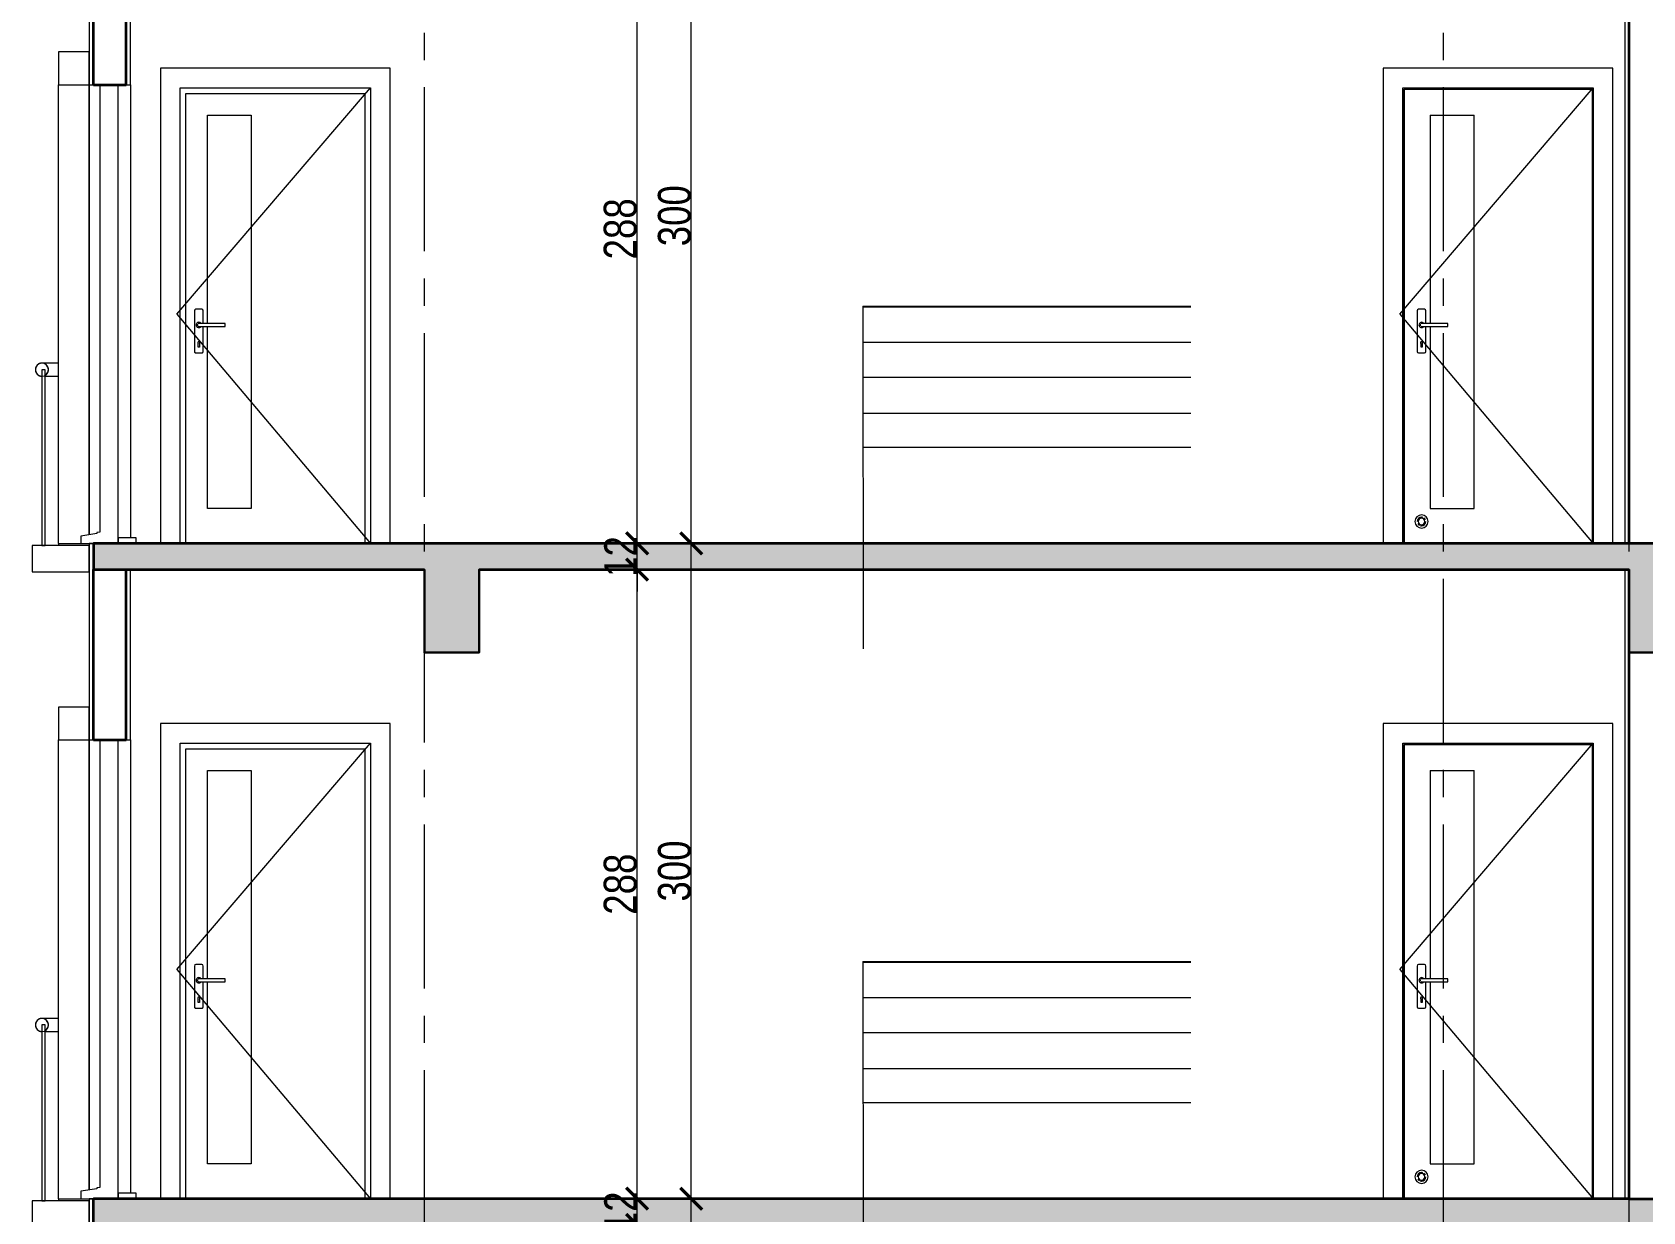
# Model space of a CAD drawing. Header units: millimetres. Extents: x 1373 to 40779, y 1939 to 6439.
# Drawn here: x 20247 to 20984, y 4170 to 4710 of the extents above; entities that cross this region are included whole.
import ezdxf

# ---------------------------------------------------------------- set-up
doc = ezdxf.new("R2010")
doc.units = ezdxf.units.MM
doc.linetypes.add('IMPORT-CENTER2', pattern=[112.5, 75, -12.5, 12.5, -12.5])
for name, color, linetype, lineweight in [('A-DETL', 6, 'Continuous', 30), ('A-DETL-GENF', 92, 'Continuous', 18), ('A-DOOR', 31, 'Continuous', 18), ('A-DOOR-FRAM', 31, 'Continuous', 18), ('A-FLOR-FNSH', 192, 'Continuous', 35), ('A-GLAZ', 151, 'Continuous', 18), ('A-WALL', 20, 'Continuous', 9), ('A-WALL-FNSH', 113, 'Continuous', 18), ('ESYA', 3, 'Continuous', 25), ('HESAPLAMALAR', 2, 'Continuous', 30), ('S-GRID', 252, 'IMPORT-CENTER2', 5), ('YAZI', 2, 'Continuous', 18)]:
    doc.layers.add(name, color=color, linetype=linetype, lineweight=lineweight)
doc.layers.add('MASSE', color=7, linetype='Continuous')
doc.styles.add('50', font='arial.ttf', dxfattribs={"width": 0.8})
doc.dimstyles.new('NERGİS', dxfattribs={"dimtxt": 15, "dimasz": 10, "dimexe": 20, "dimexo": 150, "dimgap": 0, "dimtad": 1, "dimdec": 0, "dimzin": 1, "dimtxsty": '50', "dimblk": 'ARCHTICK', "dimcen": 0, "dimse1": 1, "dimse2": 1, "dimclrd": 56, "dimclrt": 56, "dimazin": 3, "dimtfac": 1, "dimtdec": 0, "dimtix": 1, "dimtmove": 2, "dimatfit": 2, "dimldrblk": 'DOTSMALL', "dimlwd": 0, "dimlwe": -1, "dimarcsym": 0})

# ---------------------------------------------------------------- blocks, each defined once
blk = doc.blocks.new('Tpl Variable Casement1 - _FRANSUZ-2080562-Schnitt 0')
at = {"layer": 'A-GLAZ'}
for p, q in [((-1248.71, 625), (-1248.71, 610)), ((-1234.71, 625), (-1248.71, 625)), ((-1234.71, 610), (-1234.71, 625)), ((-1248.71, 610), (-1234.71, 610)), ((-1248.71, 400), (-1248.71, 610)), ((-1234.71, 610), (-1234.71, 403.95)), ((-1221.41, 610), (-1229.71, 610)), ((-1229.71, 610), (-1229.71, 405.1)), ((-1221.41, 400), (-1221.41, 610)), ((-1248.71, 482.53), (-1256.28, 482.53)), ((-1254.71, 479.53), (-1256.28, 479.53)), ((-1256.28, 479.53), (-1256.28, 399)), ((-1254.71, 399), (-1254.71, 479.53)), ((-1254.71, 476.53), (-1248.71, 476.53)), ((-1234.71, 399), (-1260.71, 399)), ((-1260.71, 399), (-1260.71, 387)), ((-1256.28, 399), (-1254.71, 399)), ((-1248.71, 400), (-1238.46, 400)), ((-1248.71, 400), (-1248.71, 399)), ((-1231.21, 404.47), (-1238.46, 403.38)), ((-1238.46, 403.38), (-1238.46, 400)), ((-1238.46, 400), (-1221.41, 400)), ((-1234.71, 387), (-1234.71, 399)), ((-1229.71, 405.1), (-1231.21, 404.97)), ((-1231.21, 404.97), (-1231.21, 404.47)), ((-1213.21, 402.5), (-1221.41, 402.5)), ((-1221.41, 402.5), (-1221.41, 400)), ((-1221.41, 400), (-1213.21, 400)), ((-1213.21, 400), (-1213.21, 402.5)), ((-1260.71, 387), (-1234.71, 387))]:
    blk.add_line(p, q, dxfattribs=at)
for start, end in [(360, 180), (180, 360)]:
    blk.add_arc((-1256.28, 479.53), 3, start, end, dxfattribs=at)
for points, knots in [([(-1258.75, 481.24), (-1258.79, 481.17), (-1258.91, 480.99), (-1259.06, 480.68), (-1259.23, 480.19), (-1259.28, 479.79), (-1259.28, 479.53)], [0.807426, 0.807426, 0.807426, 0.807426, 0.8333333, 0.875, 0.9166667, 1, 1, 1, 1]), ([(-1259.28, 479.53), (-1259.28, 479.27), (-1259.23, 478.88), (-1259.06, 478.38), (-1258.91, 478.07), (-1258.79, 477.89), (-1258.75, 477.82)], [0, 0, 0, 0, 0.0833333, 0.125, 0.1666667, 0.192574, 0.192574, 0.192574, 0.192574]), ([(-1257.27, 482.36), (-1257.32, 482.34), (-1257.44, 482.3), (-1257.61, 482.22), (-1257.78, 482.13), (-1257.95, 482.03), (-1258.16, 481.87), (-1258.36, 481.7), (-1258.54, 481.51), (-1258.62, 481.41), (-1258.66, 481.36)], [0.6072307, 0.6072307, 0.6072307, 0.6072307, 0.625, 0.6458333, 0.6666667, 0.6875, 0.7083333, 0.75, 0.7708333, 0.7916667, 0.7916667, 0.7916667, 0.7916667]), ([(-1255.5, 482.43), (-1255.57, 482.45), (-1255.69, 482.48), (-1255.89, 482.51), (-1256.08, 482.53), (-1256.28, 482.53), (-1256.48, 482.53), (-1256.67, 482.51), (-1256.86, 482.48), (-1257.04, 482.44), (-1257.14, 482.4), (-1257.19, 482.39)], [0.4166667, 0.4166667, 0.4166667, 0.4166667, 0.4375, 0.4583333, 0.4791667, 0.5, 0.5208333, 0.5416667, 0.5625, 0.5833333, 0.5979088, 0.5979088, 0.5979088, 0.5979088]), ([(-1253.9, 481.36), (-1253.94, 481.41), (-1254.02, 481.51), (-1254.2, 481.7), (-1254.45, 481.92), (-1254.72, 482.1), (-1254.95, 482.22), (-1255.12, 482.3), (-1255.23, 482.34), (-1255.29, 482.36)], [0.2083333, 0.2083333, 0.2083333, 0.2083333, 0.2291667, 0.25, 0.2916667, 0.3333333, 0.3541667, 0.375, 0.3927693, 0.3927693, 0.3927693, 0.3927693]), ([(-1253.28, 479.53), (-1253.28, 479.79), (-1253.33, 480.19), (-1253.5, 480.68), (-1253.65, 480.99), (-1253.77, 481.17), (-1253.81, 481.24)], [0, 0, 0, 0, 0.0833333, 0.125, 0.1666667, 0.192574, 0.192574, 0.192574, 0.192574]), ([(-1253.81, 477.82), (-1253.77, 477.89), (-1253.65, 478.07), (-1253.5, 478.38), (-1253.33, 478.88), (-1253.28, 479.27), (-1253.28, 479.53)], [0.807426, 0.807426, 0.807426, 0.807426, 0.8333333, 0.875, 0.9166667, 1, 1, 1, 1]), ([(-1258.66, 477.7), (-1258.62, 477.65), (-1258.54, 477.55), (-1258.36, 477.36), (-1258.11, 477.14), (-1257.84, 476.96), (-1257.61, 476.84), (-1257.44, 476.76), (-1257.32, 476.72), (-1257.27, 476.7)], [0.2083333, 0.2083333, 0.2083333, 0.2083333, 0.2291667, 0.25, 0.2916667, 0.3333333, 0.3541667, 0.375, 0.3927693, 0.3927693, 0.3927693, 0.3927693]), ([(-1257.2, 476.68), (-1257.15, 476.66), (-1257.04, 476.63), (-1256.86, 476.59), (-1256.67, 476.55), (-1256.48, 476.54), (-1256.34, 476.53), (-1256.28, 476.53)], [0.40046517, 0.40046517, 0.40046517, 0.40046517, 0.41666667, 0.4375, 0.45833333, 0.47916667, 0.5, 0.5, 0.5, 0.5]), ([(-1254.71, 476.98), (-1254.67, 477), (-1254.59, 477.05), (-1254.4, 477.19), (-1254.2, 477.36), (-1254.02, 477.55), (-1253.94, 477.65), (-1253.9, 477.7)], [0.675784, 0.675784, 0.675784, 0.675784, 0.6875, 0.7083333, 0.75, 0.7708333, 0.7916667, 0.7916667, 0.7916667, 0.7916667])]:
    blk.add_open_spline(points, degree=3, knots=knots, dxfattribs=at)
blk = doc.blocks.new('Tpl Variable Casement1 - _FRANSUZ-V4-Schnitt 0')
at = {"layer": 'A-GLAZ'}
for points, knots in [([(-1258.75, 481.24), (-1258.79, 481.17), (-1258.91, 480.99), (-1259.06, 480.68), (-1259.23, 480.19), (-1259.28, 479.79), (-1259.28, 479.53)], [0.807426, 0.807426, 0.807426, 0.807426, 0.8333333, 0.875, 0.9166667, 1, 1, 1, 1]), ([(-1259.28, 479.53), (-1259.28, 479.27), (-1259.23, 478.88), (-1259.06, 478.38), (-1258.91, 478.07), (-1258.79, 477.89), (-1258.75, 477.82)], [0, 0, 0, 0, 0.0833333, 0.125, 0.1666667, 0.192574, 0.192574, 0.192574, 0.192574]), ([(-1257.27, 482.36), (-1257.32, 482.34), (-1257.44, 482.3), (-1257.61, 482.22), (-1257.78, 482.13), (-1257.95, 482.03), (-1258.16, 481.87), (-1258.36, 481.7), (-1258.54, 481.51), (-1258.62, 481.41), (-1258.66, 481.36)], [0.6072307, 0.6072307, 0.6072307, 0.6072307, 0.625, 0.6458333, 0.6666667, 0.6875, 0.7083333, 0.75, 0.7708333, 0.7916667, 0.7916667, 0.7916667, 0.7916667]), ([(-1256.28, 482.53), (-1256.34, 482.53), (-1256.47, 482.53), (-1256.67, 482.51), (-1256.87, 482.48), (-1257.04, 482.44), (-1257.14, 482.4), (-1257.19, 482.39)], [0.5, 0.5, 0.5, 0.5, 0.52083333, 0.54166667, 0.5625, 0.58333333, 0.59790884, 0.59790884, 0.59790884, 0.59790884]), ([(-1258.66, 477.7), (-1258.62, 477.65), (-1258.54, 477.55), (-1258.36, 477.36), (-1258.11, 477.14), (-1257.84, 476.96), (-1257.61, 476.84), (-1257.44, 476.76), (-1257.32, 476.72), (-1257.27, 476.7)], [0.2083333, 0.2083333, 0.2083333, 0.2083333, 0.2291667, 0.25, 0.2916667, 0.3333333, 0.3541667, 0.375, 0.3927693, 0.3927693, 0.3927693, 0.3927693]), ([(-1257.2, 476.68), (-1257.15, 476.66), (-1257.04, 476.63), (-1256.87, 476.59), (-1256.67, 476.55), (-1256.47, 476.54), (-1256.34, 476.53), (-1256.28, 476.53)], [0.40046517, 0.40046517, 0.40046517, 0.40046517, 0.41666667, 0.4375, 0.45833333, 0.47916667, 0.5, 0.5, 0.5, 0.5])]:
    blk.add_open_spline(points, degree=3, knots=knots, dxfattribs=at)
blk = doc.blocks.new('KOEWKOEW')
at = {"layer": 'YAZI', "linetype": 'Continuous', "lineweight": 0}
for p, q in [((28185.88, 4635.87), (28335.91, 4635.87)), ((28185.88, 4635.87), (28185.96, 4479.1)), ((28335.91, 4635.43), (28185.88, 4635.43)), ((28335.91, 4619.25), (28185.88, 4619.25)), ((28335.91, 4603.25), (28185.88, 4603.25)), ((28335.91, 4586.84), (28185.88, 4586.84)), ((28335.91, 4571.25), (28185.86, 4571.25))]:
    blk.add_line(p, q, dxfattribs=at)
blk = doc.blocks.new('_ArchTick')
at = {"color": 0, "linetype": 'ByBlock', "const_width": 0.15}
blk.add_lwpolyline([(-0.5, -0.5), (0.5, 0.5)], dxfattribs=at)
blk = doc.blocks.new('*D18545')
at = {"layer": 'Defpoints', "color": 0, "transparency": 16777216}
for p in [(20523.35, 4175.76), (20579.41, 4175.76), (20578.69, 4163.76)]:
    blk.add_point(p, dxfattribs=at)
at = {"layer": 'MASSE', "color": 56, "lineweight": 0, "transparency": 16777216}
for p, q in [((20523.35, 4175.76), (20523.35, 4185.76)), ((20523.35, 4163.76), (20523.35, 4175.76)), ((20523.35, 4163.76), (20523.35, 4153.76))]:
    blk.add_line(p, q, dxfattribs=at)
at = {"layer": 'MASSE', "color": 56, "lineweight": 0, "transparency": 16777216, "xscale": 10, "yscale": 10, "zscale": 10}
for p, rotation in [((20523.35, 4175.76), 270), ((20523.35, 4163.76), 90)]:
    blk.add_blockref('_ArchTick', p, dxfattribs=dict(at, rotation=rotation))
at = {"layer": 'MASSE', "color": 56, "transparency": 16777216, "insert": (20515.82, 4169.76), "char_height": 15, "attachment_point": 5, "rotation": 90, "style": '50'}
blk.add_mtext('12', dxfattribs=at)
blk = doc.blocks.new('_DotSmall')
at = {"layer": 'ESYA', "color": 0, "const_width": 0.5}
blk.add_lwpolyline([(-0.0625, 0, 1), (0.0625, 0, 1)], format="xyb", close=True, dxfattribs=at)
blk = doc.blocks.new('*D18549')
at = {"layer": 'Defpoints', "color": 0, "transparency": 16777216}
for p in [(20523.35, 4463.76), (20569.57, 4463.76), (20579.41, 4175.76)]:
    blk.add_point(p, dxfattribs=at)
at = {"layer": 'MASSE', "color": 56, "lineweight": 0, "transparency": 16777216}
blk.add_line((20523.35, 4175.76), (20523.35, 4463.76), dxfattribs=at)
at = {"layer": 'MASSE', "color": 56, "lineweight": 0, "transparency": 16777216, "xscale": 10, "yscale": 10, "zscale": 10}
for p, rotation in [((20523.35, 4463.76), 90), ((20523.35, 4175.76), 270)]:
    blk.add_blockref('_ArchTick', p, dxfattribs=dict(at, rotation=rotation))
at = {"layer": 'MASSE', "color": 56, "transparency": 16777216, "insert": (20515.69, 4319.76), "char_height": 15, "attachment_point": 5, "rotation": 90, "style": '50'}
blk.add_mtext('288', dxfattribs=at)
blk = doc.blocks.new('*D18550')
at = {"layer": 'Defpoints', "color": 0, "transparency": 16777216}
for p in [(20523.35, 4475.76), (20568.91, 4475.76), (20569.57, 4463.76)]:
    blk.add_point(p, dxfattribs=at)
at = {"layer": 'MASSE', "color": 56, "lineweight": 0, "transparency": 16777216}
for p, q in [((20523.35, 4475.76), (20523.35, 4485.76)), ((20523.35, 4463.76), (20523.35, 4475.76)), ((20523.35, 4463.76), (20523.35, 4453.76))]:
    blk.add_line(p, q, dxfattribs=at)
at = {"layer": 'MASSE', "color": 56, "lineweight": 0, "transparency": 16777216, "xscale": 10, "yscale": 10, "zscale": 10}
for p, rotation in [((20523.35, 4475.76), 270), ((20523.35, 4463.76), 90)]:
    blk.add_blockref('_ArchTick', p, dxfattribs=dict(at, rotation=rotation))
at = {"layer": 'MASSE', "color": 56, "transparency": 16777216, "insert": (20515.82, 4469.76), "char_height": 15, "attachment_point": 5, "rotation": 90, "style": '50'}
blk.add_mtext('12', dxfattribs=at)
blk = doc.blocks.new('*D18551')
at = {"layer": 'Defpoints', "color": 0, "transparency": 16777216}
for p in [(20523.35, 4763.76), (20565.11, 4763.76), (20568.91, 4475.76)]:
    blk.add_point(p, dxfattribs=at)
at = {"layer": 'MASSE', "color": 56, "lineweight": 0, "transparency": 16777216}
blk.add_line((20523.35, 4475.76), (20523.35, 4763.76), dxfattribs=at)
at = {"layer": 'MASSE', "color": 56, "lineweight": 0, "transparency": 16777216, "xscale": 10, "yscale": 10, "zscale": 10}
for p, rotation in [((20523.35, 4763.76), 90), ((20523.35, 4475.76), 270)]:
    blk.add_blockref('_ArchTick', p, dxfattribs=dict(at, rotation=rotation))
at = {"layer": 'MASSE', "color": 56, "transparency": 16777216, "insert": (20515.69, 4619.76), "char_height": 15, "attachment_point": 5, "rotation": 90, "style": '50'}
blk.add_mtext('288', dxfattribs=at)
blk = doc.blocks.new('*D18558')
at = {"layer": 'Defpoints', "color": 0, "transparency": 16777216}
for p in [(20548.14, 4175.76), (20548.14, 4175.76), (20548.14, 3875.76)]:
    blk.add_point(p, dxfattribs=at)
at = {"layer": 'MASSE', "color": 56, "lineweight": 0, "transparency": 16777216}
blk.add_line((20548.14, 3875.76), (20548.14, 4175.76), dxfattribs=at)
at = {"layer": 'MASSE', "color": 56, "lineweight": 0, "transparency": 16777216, "xscale": 10, "yscale": 10, "zscale": 10}
for p, rotation in [((20548.14, 4175.76), 90), ((20548.14, 3875.76), 270)]:
    blk.add_blockref('_ArchTick', p, dxfattribs=dict(at, rotation=rotation))
at = {"layer": 'MASSE', "color": 56, "transparency": 16777216, "insert": (20540.48, 4025.76), "char_height": 15, "attachment_point": 5, "rotation": 90, "style": '50'}
blk.add_mtext('300', dxfattribs=at)
blk = doc.blocks.new('*D18559')
at = {"layer": 'Defpoints', "color": 0, "transparency": 16777216}
for p in [(20548.14, 4475.76), (20548.14, 4475.76), (20548.14, 4175.76)]:
    blk.add_point(p, dxfattribs=at)
at = {"layer": 'MASSE', "color": 56, "lineweight": 0, "transparency": 16777216}
blk.add_line((20548.14, 4175.76), (20548.14, 4475.76), dxfattribs=at)
at = {"layer": 'MASSE', "color": 56, "lineweight": 0, "transparency": 16777216, "xscale": 10, "yscale": 10, "zscale": 10}
for p, rotation in [((20548.14, 4475.76), 90), ((20548.14, 4175.76), 270)]:
    blk.add_blockref('_ArchTick', p, dxfattribs=dict(at, rotation=rotation))
at = {"layer": 'MASSE', "color": 56, "transparency": 16777216, "insert": (20540.48, 4325.76), "char_height": 15, "attachment_point": 5, "rotation": 90, "style": '50'}
blk.add_mtext('300', dxfattribs=at)
blk = doc.blocks.new('*D18560')
at = {"layer": 'Defpoints', "color": 0, "transparency": 16777216}
for p in [(20548.14, 4775.76), (20548.14, 4775.76), (20548.14, 4475.76)]:
    blk.add_point(p, dxfattribs=at)
at = {"layer": 'MASSE', "color": 56, "lineweight": 0, "transparency": 16777216}
blk.add_line((20548.14, 4475.76), (20548.14, 4775.76), dxfattribs=at)
at = {"layer": 'MASSE', "color": 56, "lineweight": 0, "transparency": 16777216, "xscale": 10, "yscale": 10, "zscale": 10}
for p, rotation in [((20548.14, 4775.76), 90), ((20548.14, 4475.76), 270)]:
    blk.add_blockref('_ArchTick', p, dxfattribs=dict(at, rotation=rotation))
at = {"layer": 'MASSE', "color": 56, "transparency": 16777216, "insert": (20540.48, 4625.76), "char_height": 15, "attachment_point": 5, "rotation": 90, "style": '50'}
blk.add_mtext('300', dxfattribs=at)

msp = doc.modelspace()

# ---------------------------------------------------------------- hatches: boundary and pattern name
at = {"layer": 'A-DETL-GENF'}
h = msp.add_hatch(dxfattribs=at)
h.set_pattern_fill('ANSI33', color=153, style=0)
h.set_pattern_definition([(45, (-2026.8924, 7187.495), (-4.490128, 4.490128), []), (45, (-2022.402, 7187.495), (-4.490128, 4.490128), [3.175, -1.5875])])
h.paths.add_polyline_path([(20451.03, 4463.76), (20977.31, 4463.76), (20977.31, 4425.76), (21002.31, 4425.76), (21002.31, 4475.76), (20426.03, 4475.76), (20274.56, 4475.76), (20274.56, 4463.76), (20426.03, 4463.76), (20426.03, 4425.76), (20451.03, 4425.76)])
h.paths.add_polyline_path([(21442.31, 4463.76), (21951.28, 4463.76), (21951.28, 4425.76), (21976.28, 4425.76), (21976.28, 4463.76), (22076.37, 4463.76), (22076.37, 4475.76), (21267.31, 4475.76), (21267.31, 4463.76), (21417.31, 4463.76), (21417.31, 4425.76), (21442.31, 4425.76)])
h = msp.add_hatch(dxfattribs=at)
h.set_pattern_fill('ANSI33', color=153, style=0)
h.set_pattern_definition([(45, (-2026.8924, 6887.495), (-4.490128, 4.490128), []), (45, (-2022.402, 6887.495), (-4.490128, 4.490128), [3.175, -1.5875])])
h.paths.add_polyline_path([(20426.03, 4125.76), (20451.03, 4125.76), (20451.03, 4163.76), (20977.31, 4163.76), (20977.31, 4125.76), (21002.31, 4125.76), (21002.31, 4175.76), (20426.03, 4175.76), (20274.56, 4175.76), (20274.56, 4163.76), (20426.03, 4163.76)])
h.paths.add_polyline_path([(21442.31, 4163.76), (21951.28, 4163.76), (21951.28, 4125.76), (21976.28, 4125.76), (21976.28, 4163.76), (22076.37, 4163.76), (22076.37, 4175.76), (21267.31, 4175.76), (21267.31, 4163.76), (21417.31, 4163.76), (21417.31, 4125.76), (21442.31, 4125.76)])

# ---------------------------------------------------------------- linework, layer by layer
at = {"layer": 'A-DETL'}
for points in [[(20426.03, 4475.76), (20274.56, 4475.76), (20274.56, 4463.76), (20426.03, 4463.76), (20426.03, 4425.76), (20451.03, 4425.76), (20451.03, 4463.76), (20977.31, 4463.76), (20977.31, 4425.76), (21002.31, 4425.76), (21002.31, 4475.76)], [(20426.03, 4175.76), (20274.56, 4175.76), (20274.56, 4163.76), (20426.03, 4163.76), (20426.03, 4125.76), (20451.03, 4125.76), (20451.03, 4163.76), (20977.31, 4163.76), (20977.31, 4125.76), (21002.31, 4125.76), (21002.31, 4175.76)]]:
    msp.add_lwpolyline(points, close=True, dxfattribs=at)
at = {"layer": 'A-DOOR'}
for p, q in [((20312.8, 4580.76), (20401.3, 4684.26)), ((20872.31, 4580.76), (20960.81, 4684.26)), ((20960.31, 4683.76), (20874.31, 4683.76)), ((20874.31, 4475.76), (20874.31, 4683.76)), ((20960.31, 4683.76), (20960.31, 4475.76)), ((20326.8, 4576.42), (20326.8, 4671.76)), ((20326.8, 4671.76), (20346.8, 4671.76)), ((20346.8, 4671.76), (20346.8, 4491.76)), ((20886.31, 4671.76), (20886.31, 4576.42)), ((20886.31, 4671.76), (20906.31, 4671.76)), ((20906.31, 4491.76), (20906.31, 4671.76)), ((20312.8, 4580.76), (20401.3, 4475.76)), ((20320.8, 4582.28), (20320.8, 4563.62)), ((20324.13, 4582.95), (20321.47, 4582.95)), ((20324.8, 4576.43), (20324.8, 4582.28)), ((20872.31, 4580.76), (20960.81, 4475.76)), ((20880.31, 4582.28), (20880.31, 4563.62)), ((20883.65, 4582.95), (20880.98, 4582.95)), ((20884.31, 4576.43), (20884.31, 4582.28)), ((20334.8, 4576.46), (20323.8, 4576.46)), ((20323.8, 4575.06), (20334.8, 4575.06)), ((20324.8, 4563.62), (20324.8, 4575.08)), ((20326.8, 4491.76), (20326.8, 4575.08)), ((20334.8, 4575.76), (20334.8, 4576.46)), ((20334.8, 4575.06), (20334.8, 4575.76)), ((20894.31, 4576.46), (20883.31, 4576.46)), ((20883.31, 4575.06), (20894.31, 4575.06)), ((20884.31, 4563.62), (20884.31, 4575.08)), ((20886.31, 4575.08), (20886.31, 4491.76)), ((20894.31, 4575.76), (20894.31, 4576.46)), ((20894.31, 4575.06), (20894.31, 4575.76)), ((20321.47, 4562.95), (20324.13, 4562.95)), ((20322.55, 4565.52), (20322.55, 4567.15)), ((20323.05, 4565.52), (20322.55, 4565.52)), ((20323.05, 4567.15), (20323.05, 4565.52)), ((20880.98, 4562.95), (20883.65, 4562.95)), ((20882.06, 4565.52), (20882.06, 4567.15)), ((20882.56, 4565.52), (20882.06, 4565.52)), ((20882.56, 4567.15), (20882.56, 4565.52)), ((20346.8, 4491.76), (20326.8, 4491.76)), ((20886.31, 4491.76), (20906.31, 4491.76)), ((20312.8, 4280.76), (20401.3, 4384.26)), ((20872.31, 4280.76), (20960.81, 4384.26)), ((20960.31, 4383.76), (20874.31, 4383.76)), ((20874.31, 4175.76), (20874.31, 4383.76)), ((20960.31, 4383.76), (20960.31, 4175.76)), ((20326.8, 4276.42), (20326.8, 4371.76)), ((20326.8, 4371.76), (20346.8, 4371.76)), ((20346.8, 4371.76), (20346.8, 4191.76)), ((20886.31, 4371.76), (20886.31, 4276.42)), ((20886.31, 4371.76), (20906.31, 4371.76)), ((20906.31, 4191.76), (20906.31, 4371.76)), ((20320.8, 4282.28), (20320.8, 4263.62)), ((20324.13, 4282.95), (20321.47, 4282.95)), ((20324.8, 4276.43), (20324.8, 4282.28)), ((20880.31, 4282.28), (20880.31, 4263.62)), ((20883.65, 4282.95), (20880.98, 4282.95)), ((20884.31, 4276.43), (20884.31, 4282.28)), ((20312.8, 4280.76), (20401.3, 4175.76)), ((20334.8, 4276.46), (20323.8, 4276.46)), ((20323.8, 4275.06), (20334.8, 4275.06)), ((20324.8, 4263.62), (20324.8, 4275.08)), ((20326.8, 4191.76), (20326.8, 4275.08)), ((20334.8, 4275.76), (20334.8, 4276.46)), ((20334.8, 4275.06), (20334.8, 4275.76)), ((20872.31, 4280.76), (20960.81, 4175.76)), ((20894.31, 4276.46), (20883.31, 4276.46)), ((20883.31, 4275.06), (20894.31, 4275.06)), ((20884.31, 4263.62), (20884.31, 4275.08)), ((20886.31, 4275.08), (20886.31, 4191.76)), ((20894.31, 4275.76), (20894.31, 4276.46)), ((20894.31, 4275.06), (20894.31, 4275.76)), ((20322.55, 4265.52), (20322.55, 4267.15)), ((20323.05, 4267.15), (20323.05, 4265.52)), ((20882.06, 4265.52), (20882.06, 4267.15)), ((20882.56, 4267.15), (20882.56, 4265.52)), ((20321.47, 4262.95), (20324.13, 4262.95)), ((20323.05, 4265.52), (20322.55, 4265.52)), ((20880.98, 4262.95), (20883.65, 4262.95)), ((20882.56, 4265.52), (20882.06, 4265.52)), ((20346.8, 4191.76), (20326.8, 4191.76)), ((20886.31, 4191.76), (20906.31, 4191.76))]:
    msp.add_line(p, q, dxfattribs=at)
at = {"layer": 'A-DOOR', "flags": 128}
for points in [[(20323.8, 4576.46), (20323.76, 4576.46), (20323.72, 4576.46), (20323.68, 4576.46), (20323.64, 4576.46), (20323.6, 4576.46), (20323.56, 4576.46), (20323.52, 4576.46), (20323.48, 4576.46), (20323.45, 4576.46), (20323.41, 4576.46), (20323.37, 4576.46), (20323.34, 4576.46), (20323.3, 4576.46), (20323.27, 4576.46), (20323.23, 4576.46), (20323.2, 4576.46), (20323.17, 4576.46), (20323.14, 4576.46), (20323.11, 4576.46), (20323.08, 4576.46), (20323.05, 4576.46), (20323.03, 4576.46), (20323, 4576.46), (20322.98, 4576.46), (20322.96, 4576.46), (20322.94, 4576.46), (20322.92, 4576.46), (20322.9, 4576.46), (20322.88, 4576.46), (20322.87, 4576.46), (20322.85, 4576.46), (20322.84, 4576.46), (20322.83, 4576.46), (20322.82, 4576.46), (20322.81, 4576.46), (20322.81, 4576.46), (20322.8, 4576.46), (20322.8, 4576.46), (20322.8, 4576.46)], [(20322.8, 4575.06), (20322.8, 4575.06), (20322.8, 4575.06), (20322.81, 4575.06), (20322.81, 4575.06), (20322.82, 4575.06), (20322.83, 4575.06), (20322.84, 4575.06), (20322.85, 4575.06), (20322.86, 4575.06), (20322.88, 4575.06), (20322.89, 4575.06), (20322.91, 4575.06), (20322.93, 4575.06), (20322.95, 4575.06), (20322.97, 4575.06), (20323, 4575.06), (20323.02, 4575.06), (20323.05, 4575.06), (20323.07, 4575.06), (20323.1, 4575.06), (20323.13, 4575.06), (20323.16, 4575.06), (20323.19, 4575.06), (20323.23, 4575.06), (20323.26, 4575.06), (20323.29, 4575.06), (20323.33, 4575.06), (20323.36, 4575.06), (20323.4, 4575.06), (20323.44, 4575.06), (20323.47, 4575.06), (20323.51, 4575.06), (20323.55, 4575.06), (20323.59, 4575.06), (20323.63, 4575.06), (20323.67, 4575.06), (20323.71, 4575.06), (20323.75, 4575.06), (20323.79, 4575.06), (20323.8, 4575.06)], [(20883.31, 4576.46), (20883.27, 4576.46), (20883.23, 4576.46), (20883.19, 4576.46), (20883.16, 4576.46), (20883.12, 4576.46), (20883.08, 4576.46), (20883.04, 4576.46), (20883, 4576.46), (20882.96, 4576.46), (20882.92, 4576.46), (20882.89, 4576.46), (20882.85, 4576.46), (20882.82, 4576.46), (20882.78, 4576.46), (20882.75, 4576.46), (20882.72, 4576.46), (20882.69, 4576.46), (20882.65, 4576.46), (20882.63, 4576.46), (20882.6, 4576.46), (20882.57, 4576.46), (20882.54, 4576.46), (20882.52, 4576.46), (20882.5, 4576.46), (20882.47, 4576.46), (20882.45, 4576.46), (20882.43, 4576.46), (20882.41, 4576.46), (20882.4, 4576.46), (20882.38, 4576.46), (20882.37, 4576.46), (20882.36, 4576.46), (20882.35, 4576.46), (20882.34, 4576.46), (20882.33, 4576.46), (20882.32, 4576.46), (20882.32, 4576.46), (20882.32, 4576.46), (20882.31, 4576.46)], [(20882.31, 4575.06), (20882.32, 4575.06), (20882.32, 4575.06), (20882.32, 4575.06), (20882.33, 4575.06), (20882.33, 4575.06), (20882.34, 4575.06), (20882.35, 4575.06), (20882.37, 4575.06), (20882.38, 4575.06), (20882.39, 4575.06), (20882.41, 4575.06), (20882.43, 4575.06), (20882.45, 4575.06), (20882.47, 4575.06), (20882.49, 4575.06), (20882.51, 4575.06), (20882.54, 4575.06), (20882.56, 4575.06), (20882.59, 4575.06), (20882.62, 4575.06), (20882.65, 4575.06), (20882.68, 4575.06), (20882.71, 4575.06), (20882.74, 4575.06), (20882.77, 4575.06), (20882.81, 4575.06), (20882.84, 4575.06), (20882.88, 4575.06), (20882.92, 4575.06), (20882.95, 4575.06), (20882.99, 4575.06), (20883.03, 4575.06), (20883.07, 4575.06), (20883.11, 4575.06), (20883.14, 4575.06), (20883.18, 4575.06), (20883.22, 4575.06), (20883.26, 4575.06), (20883.3, 4575.06), (20883.31, 4575.06)], [(20323.8, 4276.46), (20323.76, 4276.46), (20323.72, 4276.46), (20323.68, 4276.46), (20323.64, 4276.46), (20323.6, 4276.46), (20323.56, 4276.46), (20323.52, 4276.46), (20323.48, 4276.46), (20323.45, 4276.46), (20323.41, 4276.46), (20323.37, 4276.46), (20323.34, 4276.46), (20323.3, 4276.46), (20323.27, 4276.46), (20323.23, 4276.46), (20323.2, 4276.46), (20323.17, 4276.46), (20323.14, 4276.46), (20323.11, 4276.46), (20323.08, 4276.46), (20323.05, 4276.46), (20323.03, 4276.46), (20323, 4276.46), (20322.98, 4276.46), (20322.96, 4276.46), (20322.94, 4276.46), (20322.92, 4276.46), (20322.9, 4276.46), (20322.88, 4276.46), (20322.87, 4276.46), (20322.85, 4276.46), (20322.84, 4276.46), (20322.83, 4276.46), (20322.82, 4276.46), (20322.81, 4276.46), (20322.81, 4276.46), (20322.8, 4276.46), (20322.8, 4276.46), (20322.8, 4276.46)], [(20322.8, 4275.06), (20322.8, 4275.06), (20322.8, 4275.06), (20322.81, 4275.06), (20322.81, 4275.06), (20322.82, 4275.06), (20322.83, 4275.06), (20322.84, 4275.06), (20322.85, 4275.06), (20322.86, 4275.06), (20322.88, 4275.06), (20322.89, 4275.06), (20322.91, 4275.06), (20322.93, 4275.06), (20322.95, 4275.06), (20322.97, 4275.06), (20323, 4275.06), (20323.02, 4275.06), (20323.05, 4275.06), (20323.07, 4275.06), (20323.1, 4275.06), (20323.13, 4275.06), (20323.16, 4275.06), (20323.19, 4275.06), (20323.23, 4275.06), (20323.26, 4275.06), (20323.29, 4275.06), (20323.33, 4275.06), (20323.36, 4275.06), (20323.4, 4275.06), (20323.44, 4275.06), (20323.47, 4275.06), (20323.51, 4275.06), (20323.55, 4275.06), (20323.59, 4275.06), (20323.63, 4275.06), (20323.67, 4275.06), (20323.71, 4275.06), (20323.75, 4275.06), (20323.79, 4275.06), (20323.8, 4275.06)], [(20883.31, 4276.46), (20883.27, 4276.46), (20883.23, 4276.46), (20883.19, 4276.46), (20883.16, 4276.46), (20883.12, 4276.46), (20883.08, 4276.46), (20883.04, 4276.46), (20883, 4276.46), (20882.96, 4276.46), (20882.92, 4276.46), (20882.89, 4276.46), (20882.85, 4276.46), (20882.82, 4276.46), (20882.78, 4276.46), (20882.75, 4276.46), (20882.72, 4276.46), (20882.69, 4276.46), (20882.65, 4276.46), (20882.63, 4276.46), (20882.6, 4276.46), (20882.57, 4276.46), (20882.54, 4276.46), (20882.52, 4276.46), (20882.5, 4276.46), (20882.47, 4276.46), (20882.45, 4276.46), (20882.43, 4276.46), (20882.41, 4276.46), (20882.4, 4276.46), (20882.38, 4276.46), (20882.37, 4276.46), (20882.36, 4276.46), (20882.35, 4276.46), (20882.34, 4276.46), (20882.33, 4276.46), (20882.32, 4276.46), (20882.32, 4276.46), (20882.32, 4276.46), (20882.31, 4276.46)], [(20882.31, 4275.06), (20882.32, 4275.06), (20882.32, 4275.06), (20882.32, 4275.06), (20882.33, 4275.06), (20882.33, 4275.06), (20882.34, 4275.06), (20882.35, 4275.06), (20882.37, 4275.06), (20882.38, 4275.06), (20882.39, 4275.06), (20882.41, 4275.06), (20882.43, 4275.06), (20882.45, 4275.06), (20882.47, 4275.06), (20882.49, 4275.06), (20882.51, 4275.06), (20882.54, 4275.06), (20882.56, 4275.06), (20882.59, 4275.06), (20882.62, 4275.06), (20882.65, 4275.06), (20882.68, 4275.06), (20882.71, 4275.06), (20882.74, 4275.06), (20882.77, 4275.06), (20882.81, 4275.06), (20882.84, 4275.06), (20882.88, 4275.06), (20882.92, 4275.06), (20882.95, 4275.06), (20882.99, 4275.06), (20883.03, 4275.06), (20883.07, 4275.06), (20883.11, 4275.06), (20883.14, 4275.06), (20883.18, 4275.06), (20883.22, 4275.06), (20883.26, 4275.06), (20883.3, 4275.06), (20883.31, 4275.06)]]:
    msp.add_lwpolyline(points, dxfattribs=at)
at = {"layer": 'A-DOOR'}
for centre, radius, start, end in [((20321.47, 4582.28), 0.668, 90, 180), ((20321.47, 4582.28), 0.668, 90, 150), ((20322.8, 4575.76), 1.22, 33.86369, 180), ((20322.8, 4575.76), 1.22, 105, 134.81322), ((20322.8, 4575.76), 1.22, 60, 90), ((20324.13, 4582.28), 0.668, 0, 90), ((20324.13, 4582.28), 0.668, 30, 90), ((20880.98, 4582.28), 0.668, 90, 180), ((20882.31, 4575.76), 1.22, 33.86369, 180), ((20883.65, 4582.28), 0.668, 0, 90), ((20322.8, 4575.76), 1.22, 180, 326.13325), ((20322.8, 4575.76), 1.22, 195, 225), ((20322.8, 4575.76), 0.7, 150, 180), ((20322.8, 4575.76), 0.7, 180, 210), ((20322.8, 4575.76), 1.22, 240, 270), ((20322.8, 4575.76), 0.7, 75, 120), ((20322.8, 4575.76), 0.7, 240, 285), ((20322.8, 4575.76), 1.22, 285, 326.13325), ((20322.8, 4575.76), 1.22, 33.86369, 45), ((20882.31, 4575.76), 1.22, 180, 326.13325), ((20882.31, 4575.76), 0.7, 150, 180), ((20882.31, 4575.76), 0.7, 180, 210), ((20882.31, 4575.76), 0.7, 75, 120), ((20882.31, 4575.76), 0.7, 240, 285), ((20321.47, 4563.62), 0.668, 180, 270), ((20321.47, 4563.62), 0.668, 210, 270), ((20322.8, 4567.59), 0.5, 300, 240), ((20324.13, 4563.62), 0.668, 270, 0), ((20324.13, 4563.62), 0.668, 270, 330), ((20880.98, 4563.62), 0.668, 180, 270), ((20882.31, 4567.59), 0.5, 300, 240), ((20883.65, 4563.62), 0.668, 270, 0), ((20882.31, 4485.76), 3, 90, 270), ((20882.31, 4485.76), 3, 270, 90), ((20882.31, 4485.76), 1.98, 90, 180), ((20882.31, 4485.76), 1.98, 209.12526, 239.69802), ((20882.31, 4485.76), 1.5, 90, 270), ((20882.31, 4485.76), 1.98, 254.95624, 270), ((20882.31, 4485.76), 1.98, 74.95624, 90), ((20882.31, 4485.76), 1.5, 270, 90), ((20882.31, 4485.76), 1.98, 270, 0), ((20882.31, 4485.76), 1.98, 29.12526, 59.69802), ((20321.47, 4282.28), 0.668, 90, 180), ((20321.47, 4282.28), 0.668, 90, 150), ((20324.13, 4282.28), 0.668, 0, 90), ((20324.13, 4282.28), 0.668, 30, 90), ((20880.98, 4282.28), 0.668, 90, 180), ((20883.65, 4282.28), 0.668, 0, 90), ((20322.8, 4275.76), 1.22, 33.86369, 180), ((20322.8, 4275.76), 1.22, 180, 326.13325), ((20322.8, 4275.76), 1.22, 195, 225), ((20322.8, 4275.76), 1.22, 105, 134.81322), ((20322.8, 4275.76), 0.7, 150, 180), ((20322.8, 4275.76), 0.7, 180, 210), ((20322.8, 4275.76), 1.22, 240, 270), ((20322.8, 4275.76), 0.7, 75, 120), ((20322.8, 4275.76), 0.7, 240, 285), ((20322.8, 4275.76), 1.22, 60, 90), ((20322.8, 4275.76), 1.22, 285, 326.13325), ((20322.8, 4275.76), 1.22, 33.86369, 45), ((20882.31, 4275.76), 1.22, 33.86369, 180), ((20882.31, 4275.76), 1.22, 180, 326.13325), ((20882.31, 4275.76), 0.7, 150, 180), ((20882.31, 4275.76), 0.7, 180, 210), ((20882.31, 4275.76), 0.7, 75, 120), ((20882.31, 4275.76), 0.7, 240, 285), ((20322.8, 4267.59), 0.5, 300, 240), ((20882.31, 4267.59), 0.5, 300, 240), ((20321.47, 4263.62), 0.668, 180, 270), ((20321.47, 4263.62), 0.668, 210, 270), ((20324.13, 4263.62), 0.668, 270, 0), ((20324.13, 4263.62), 0.668, 270, 330), ((20880.98, 4263.62), 0.668, 180, 270), ((20883.65, 4263.62), 0.668, 270, 0), ((20882.31, 4185.76), 3, 90, 270), ((20882.31, 4185.76), 1.98, 90, 180), ((20882.31, 4185.76), 1.5, 90, 270), ((20882.31, 4185.76), 3, 270, 90), ((20882.31, 4185.76), 1.98, 74.95624, 90), ((20882.31, 4185.76), 1.5, 270, 90), ((20882.31, 4185.76), 1.98, 29.12526, 59.69802), ((20882.31, 4185.76), 1.98, 209.12526, 239.69802), ((20882.31, 4185.76), 1.98, 254.95624, 270), ((20882.31, 4185.76), 1.98, 270, 0)]:
    msp.add_arc(centre, radius, start, end, dxfattribs=at)
at = {"layer": 'A-DOOR-FRAM'}
for p, q in [((20410.3, 4693.26), (20305.3, 4693.26)), ((20305.3, 4693.26), (20305.3, 4475.76)), ((20410.3, 4475.76), (20410.3, 4693.26)), ((20969.81, 4693.26), (20864.81, 4693.26)), ((20864.81, 4693.26), (20864.81, 4475.76)), ((20969.81, 4475.76), (20969.81, 4693.26)), ((20314.3, 4475.76), (20314.3, 4684.26)), ((20314.3, 4684.26), (20401.3, 4684.26)), ((20316.8, 4475.76), (20316.8, 4681.76)), ((20316.8, 4681.76), (20398.8, 4681.76)), ((20398.8, 4681.76), (20398.8, 4475.76)), ((20401.3, 4684.26), (20401.3, 4475.76)), ((20873.81, 4475.76), (20873.81, 4684.26)), ((20873.81, 4684.26), (20960.81, 4684.26)), ((20874.31, 4683.76), (20874.31, 4475.76)), ((20874.31, 4683.76), (20960.31, 4683.76)), ((20960.31, 4683.76), (20960.31, 4475.76)), ((20960.81, 4684.26), (20960.81, 4475.76)), ((20410.3, 4393.26), (20305.3, 4393.26)), ((20305.3, 4393.26), (20305.3, 4175.76)), ((20410.3, 4175.76), (20410.3, 4393.26)), ((20969.81, 4393.26), (20864.81, 4393.26)), ((20864.81, 4393.26), (20864.81, 4175.76)), ((20969.81, 4175.76), (20969.81, 4393.26)), ((20314.3, 4175.76), (20314.3, 4384.26)), ((20314.3, 4384.26), (20401.3, 4384.26)), ((20316.8, 4175.76), (20316.8, 4381.76)), ((20316.8, 4381.76), (20398.8, 4381.76)), ((20398.8, 4381.76), (20398.8, 4175.76)), ((20401.3, 4384.26), (20401.3, 4175.76)), ((20873.81, 4175.76), (20873.81, 4384.26)), ((20873.81, 4384.26), (20960.81, 4384.26)), ((20874.31, 4383.76), (20874.31, 4175.76)), ((20874.31, 4383.76), (20960.31, 4383.76)), ((20960.31, 4383.76), (20960.31, 4175.76)), ((20960.81, 4384.26), (20960.81, 4175.76))]:
    msp.add_line(p, q, dxfattribs=at)
at = {"layer": 'A-FLOR-FNSH', "color": 250}
for p, q in [((20992.31, 4475.76), (20274.56, 4475.76)), ((20274.56, 4475.76), (20274.56, 4463.76)), ((20274.56, 4463.76), (20426.03, 4463.76)), ((20451.03, 4463.76), (20977.31, 4463.76)), ((20977.31, 4175.76), (20289.56, 4175.76))]:
    msp.add_line(p, q, dxfattribs=at)
at = {"layer": 'A-WALL', "lineweight": 35}
for p, q in [((20274.56, 4685.76), (20274.56, 4763.76)), ((20289.56, 4685.76), (20289.56, 4763.76)), ((20977.31, 4475.76), (20977.31, 4763.76)), ((20274.56, 4685.76), (20289.56, 4685.76)), ((20274.56, 4385.76), (20274.56, 4463.76)), ((20289.56, 4385.76), (20289.56, 4463.76)), ((20977.31, 4175.76), (20977.31, 4463.76)), ((20274.56, 4385.76), (20289.56, 4385.76)), ((20289.56, 4175.76), (20274.56, 4175.76)), ((20274.56, 4085.76), (20274.56, 4175.76)), ((20977.31, 4175.76), (20992.31, 4175.76))]:
    msp.add_line(p, q, dxfattribs=at)
at = {"layer": 'A-WALL'}
for p, q in [((20272.56, 4479.71), (20272.56, 4685.76)), ((20291.56, 4685.76), (20291.56, 4478.26)), ((20272.56, 4179.71), (20272.56, 4385.76)), ((20291.56, 4385.76), (20291.56, 4178.26))]:
    msp.add_line(p, q, dxfattribs=at)
at = {"layer": 'A-WALL-FNSH', "color": 7, "lineweight": 9}
for p, q in [((20272.56, 4775.76), (20272.56, 4685.76)), ((20291.56, 4685.76), (20291.56, 4763.76)), ((20975.31, 4763.76), (20975.31, 4475.76)), ((20272.56, 4685.76), (20274.56, 4685.76)), ((20289.56, 4685.76), (20291.56, 4685.76)), ((20272.56, 4475.76), (20272.56, 4385.76)), ((20274.56, 4475.76), (20272.56, 4475.76)), ((20291.56, 4385.76), (20291.56, 4463.76)), ((20975.31, 4463.76), (20975.31, 4175.76)), ((20272.56, 4385.76), (20274.56, 4385.76)), ((20289.56, 4385.76), (20291.56, 4385.76)), ((20272.56, 4175.76), (20272.56, 4085.76)), ((20274.56, 4175.76), (20272.56, 4175.76))]:
    msp.add_line(p, q, dxfattribs=at)
at = {"layer": 'S-GRID', "lineweight": 18}
for p, q in [((20426.04, 2922.05), (20426.04, 5571.72)), ((20892.31, 2922.05), (20892.31, 5571.72)), ((20977.31, 2922.05), (20977.31, 5571.72))]:
    msp.add_line(p, q, dxfattribs=at)

# ---------------------------------------------------------------- block references
at = {"layer": 'A-GLAZ'}
for name, p in [('Tpl Variable Casement1 - _FRANSUZ-2080562-Schnitt 0', (21507.27, 4075.76)), ('Tpl Variable Casement1 - _FRANSUZ-V4-Schnitt 0', (21507.27, 4075.76)), ('Tpl Variable Casement1 - _FRANSUZ-2080562-Schnitt 0', (21507.27, 3775.76)), ('Tpl Variable Casement1 - _FRANSUZ-V4-Schnitt 0', (21507.27, 3775.76))]:
    msp.add_blockref(name, p, dxfattribs=at)
at = {"layer": 'HESAPLAMALAR', "linetype": 'ByBlock'}
for p in [(-7559.16, -51.57), (-7559.16, -351.57)]:
    msp.add_blockref('KOEWKOEW', p, dxfattribs=at)

# ---------------------------------------------------------------- dimensions: what is measured, and where the dimension line sits
at = {"layer": 'MASSE'}
for base, p1, p2, picture, middle in [((20548.14, 4775.76), (20548.14, 4475.76), (20548.14, 4775.76), '*D18560', (20540.48, 4625.76)), ((20523.35, 4763.76), (20568.91, 4475.76), (20565.11, 4763.76), '*D18551', (20515.69, 4619.76)), ((20523.35, 4475.76), (20569.57, 4463.76), (20568.91, 4475.76), '*D18550', (20515.82, 4469.76)), ((20548.14, 4475.76), (20548.14, 4175.76), (20548.14, 4475.76), '*D18559', (20540.48, 4325.76)), ((20523.35, 4463.76), (20579.41, 4175.76), (20569.57, 4463.76), '*D18549', (20515.69, 4319.76)), ((20523.35, 4175.76), (20578.69, 4163.76), (20579.41, 4175.76), '*D18545', (20515.82, 4169.76)), ((20548.14, 4175.76), (20548.14, 3875.76), (20548.14, 4175.76), '*D18558', (20540.48, 4025.76))]:
    dim = msp.add_linear_dim(base=base, p1=p1, p2=p2, angle=90, dimstyle='NERGİS', dxfattribs=at)
    dim.commit()
    dim.dimension.update_dxf_attribs({"geometry": picture, "text_midpoint": middle})

doc.saveas('drawing.dxf')
